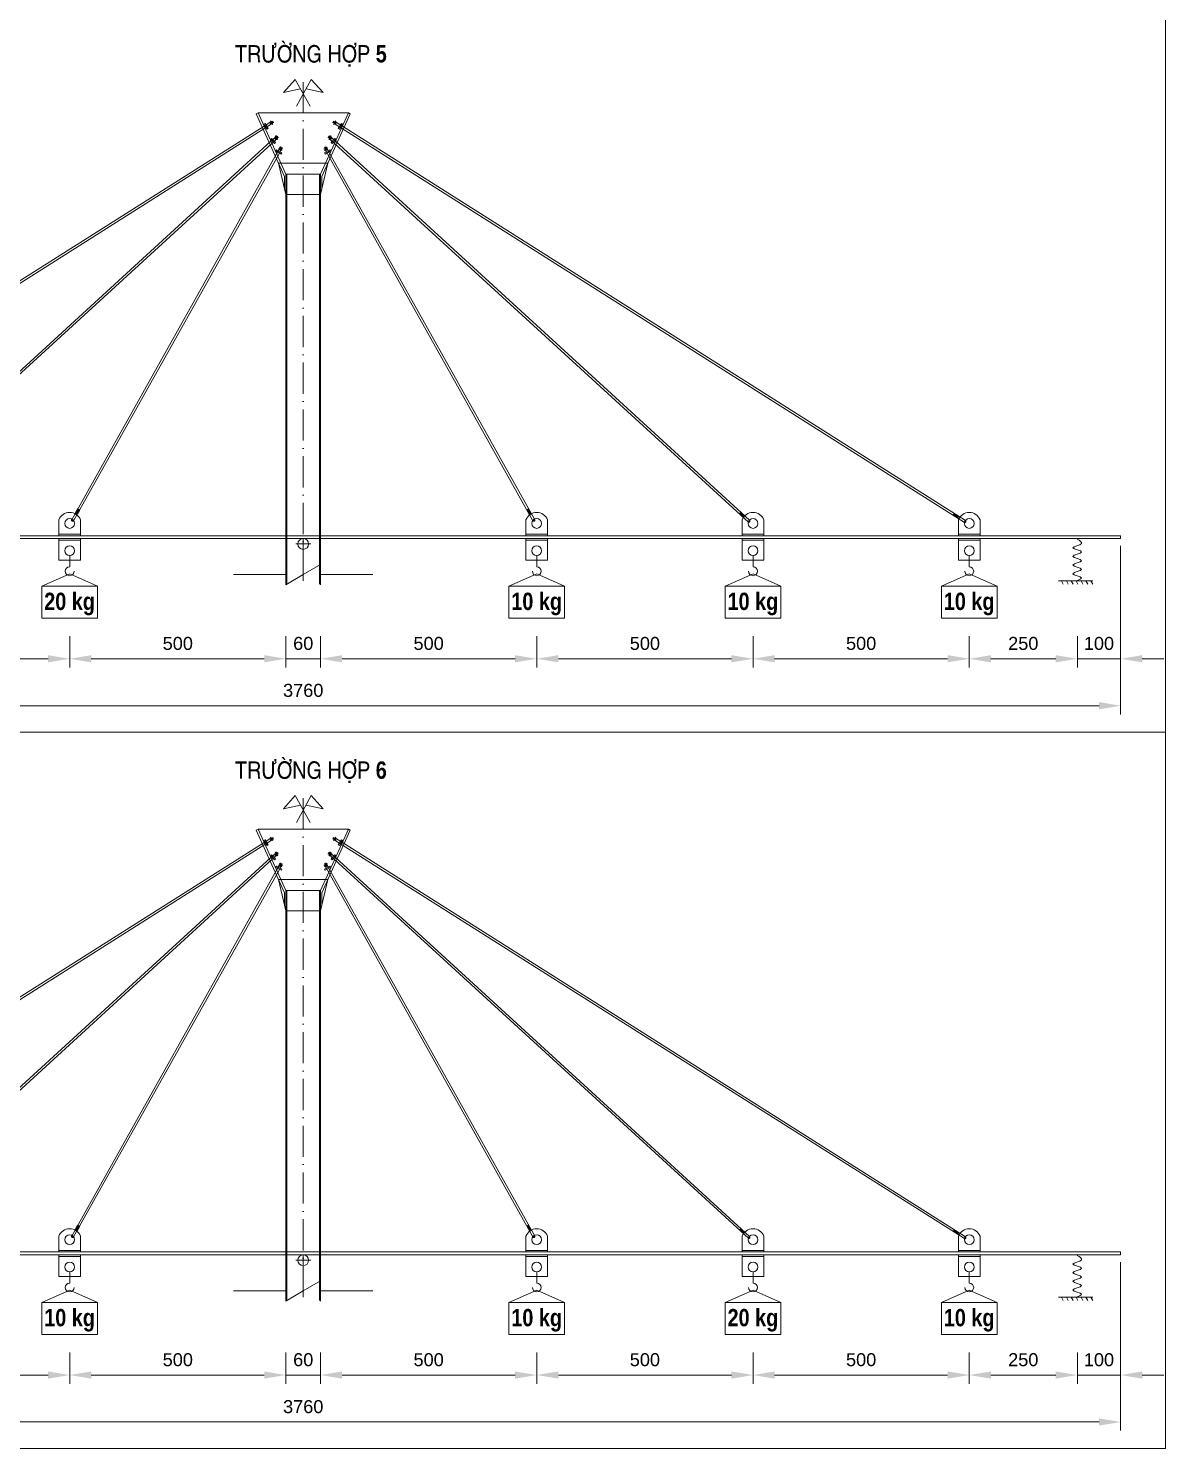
# Model space of a CAD drawing. Header units: millimetres. Extents: x 131443 to 207296, y -79515 to -45344.
# Drawn here: x 182591 to 185220, y -55276 to -51994 of the extents above; entities that cross this region are included whole.
import ezdxf

# ---------------------------------------------------------------- set-up
doc = ezdxf.new("R2010")
doc.units = ezdxf.units.MM
doc.header["$MEASUREMENT"] = 0
doc.linetypes.add('ACAD_ISO10W100', pattern=[18, 12, -3, 0, -3])
doc.layers.add('009 - Mat Cat', color=8, linetype='Continuous', lineweight=9)
doc.layers.add('013 - Duong Tim', color=1, linetype='ACAD_ISO10W100', lineweight=13)
doc.styles.add('Narrow', font='')
doc.styles.add('Narrow H', font='')
doc.styles.add('vnarial', font='')
doc.styles.get('Narrow').set_extended_font_data('.VnArial Narrow')
doc.styles.get('Narrow H').set_extended_font_data('.VnArial NarrowH')
doc.styles.get('vnarial').set_extended_font_data('.VnArial')
doc.dimstyles.new('1-20', dxfattribs={"dimscale": 20, "dimtxt": 40, "dimasz": 2.5, "dimexe": 1, "dimexo": 1, "dimgap": 1, "dimtad": 1, "dimdec": 0, "dimdsep": 46, "dimtxsty": 'vnarial', "dimcen": 2.5, "dimadec": 0, "dimazin": 0, "dimtfac": 1, "dimtdec": 0, "dimtix": 1, "dimtmove": 1, "dimatfit": 3, "dimfxl": 0.18, "dimtolj": 1, "dimtzin": 0, "dimlwd": -1, "dimlwe": -1, "dimarcsym": 1})
pattern_1 = [(45, (33545.79623, -1787.1672), (-0.08838834765, 0.08838834765), [])]
pattern_2 = [(45, (33545.79623, -3442.6672), (-0.08838834765, 0.08838834765), [])]

# ---------------------------------------------------------------- blocks, each defined once
blk = doc.blocks.new('*D166')
at = {"layer": '009 - Mat Cat', "color": 0, "transparency": 16777216}
for p, q in [((182186.5, -53399), (182186.5, -53471)), ((182686.5, -53399), (182686.5, -53471)), ((182236.5, -53451), (182636.5, -53451))]:
    blk.add_line(p, q, dxfattribs=at)
for points in [[(182236.5, -53442.7), (182236.5, -53459.3), (182186.5, -53451)], [(182636.5, -53442.7), (182636.5, -53459.3), (182686.5, -53451)]]:
    blk.add_solid(points, dxfattribs=at)
at = {"layer": 'Defpoints', "color": 0, "transparency": 16777216}
for p in [(182186.5, -53379), (182686.5, -53379), (182686.5, -53451)]:
    blk.add_point(p, dxfattribs=at)
at = {"layer": '009 - Mat Cat', "color": 0, "transparency": 16777216, "insert": (182436.5, -53415.7), "char_height": 30, "attachment_point": 5, "style": 'vnarial'}
blk.add_mtext('\\A1;500', dxfattribs=at)
blk = doc.blocks.new('*D167')
at = {"layer": '009 - Mat Cat', "color": 0, "transparency": 16777216}
for p, q in [((182686.5, -53399), (182686.5, -53471)), ((183186.5, -53399), (183186.5, -53471)), ((182736.5, -53451), (183136.5, -53451))]:
    blk.add_line(p, q, dxfattribs=at)
for points in [[(182736.5, -53442.7), (182736.5, -53459.3), (182686.5, -53451)], [(183136.5, -53442.7), (183136.5, -53459.3), (183186.5, -53451)]]:
    blk.add_solid(points, dxfattribs=at)
at = {"layer": 'Defpoints', "color": 0, "transparency": 16777216}
for p in [(182686.5, -53379), (183186.5, -53379), (183186.5, -53451)]:
    blk.add_point(p, dxfattribs=at)
at = {"layer": '009 - Mat Cat', "color": 0, "transparency": 16777216, "insert": (182936.5, -53415.7), "char_height": 30, "attachment_point": 5, "style": 'vnarial'}
blk.add_mtext('\\A1;500', dxfattribs=at)
blk = doc.blocks.new('*D168')
at = {"layer": '009 - Mat Cat', "color": 0, "transparency": 16777216}
for p, q in [((183186.5, -53399), (183186.5, -53471)), ((183266.5, -53399), (183266.5, -53471)), ((183136.5, -53451), (183086.5, -53451)), ((183186.5, -53451), (183266.5, -53451)), ((183316.5, -53451), (183366.5, -53451))]:
    blk.add_line(p, q, dxfattribs=at)
for points in [[(183136.5, -53442.7), (183136.5, -53459.3), (183186.5, -53451)], [(183316.5, -53442.7), (183316.5, -53459.3), (183266.5, -53451)]]:
    blk.add_solid(points, dxfattribs=at)
at = {"layer": 'Defpoints', "color": 0, "transparency": 16777216}
for p in [(183186.5, -53379), (183266.5, -53379), (183266.5, -53451)]:
    blk.add_point(p, dxfattribs=at)
at = {"layer": '009 - Mat Cat', "color": 0, "transparency": 16777216, "insert": (183226.5, -53415.7), "char_height": 30, "attachment_point": 5, "style": 'vnarial'}
blk.add_mtext('\\A1;60', dxfattribs=at)
blk = doc.blocks.new('*D169')
at = {"layer": '009 - Mat Cat', "color": 0, "transparency": 16777216}
for p, q in [((183266.5, -53399), (183266.5, -53471)), ((183766.5, -53399), (183766.5, -53471)), ((183316.5, -53451), (183716.5, -53451))]:
    blk.add_line(p, q, dxfattribs=at)
for points in [[(183316.5, -53442.7), (183316.5, -53459.3), (183266.5, -53451)], [(183716.5, -53442.7), (183716.5, -53459.3), (183766.5, -53451)]]:
    blk.add_solid(points, dxfattribs=at)
at = {"layer": 'Defpoints', "color": 0, "transparency": 16777216}
for p in [(183266.5, -53379), (183766.5, -53379), (183766.5, -53451)]:
    blk.add_point(p, dxfattribs=at)
at = {"layer": '009 - Mat Cat', "color": 0, "transparency": 16777216, "insert": (183516.5, -53415.7), "char_height": 30, "attachment_point": 5, "style": 'vnarial'}
blk.add_mtext('\\A1;500', dxfattribs=at)
blk = doc.blocks.new('*D170')
at = {"layer": '009 - Mat Cat', "color": 0, "transparency": 16777216}
for p, q in [((183766.5, -53399), (183766.5, -53471)), ((184266.5, -53399), (184266.5, -53471)), ((183816.5, -53451), (184216.5, -53451))]:
    blk.add_line(p, q, dxfattribs=at)
for points in [[(183816.5, -53442.7), (183816.5, -53459.3), (183766.5, -53451)], [(184216.5, -53442.7), (184216.5, -53459.3), (184266.5, -53451)]]:
    blk.add_solid(points, dxfattribs=at)
at = {"layer": 'Defpoints', "color": 0, "transparency": 16777216}
for p in [(183766.5, -53379), (184266.5, -53379), (184266.5, -53451)]:
    blk.add_point(p, dxfattribs=at)
at = {"layer": '009 - Mat Cat', "color": 0, "transparency": 16777216, "insert": (184016.5, -53415.7), "char_height": 30, "attachment_point": 5, "style": 'vnarial'}
blk.add_mtext('\\A1;500', dxfattribs=at)
blk = doc.blocks.new('*D171')
at = {"layer": '009 - Mat Cat', "color": 0, "transparency": 16777216}
for p, q in [((184266.5, -53399), (184266.5, -53471)), ((184766.5, -53399), (184766.5, -53471)), ((184316.5, -53451), (184716.5, -53451))]:
    blk.add_line(p, q, dxfattribs=at)
for points in [[(184316.5, -53442.7), (184316.5, -53459.3), (184266.5, -53451)], [(184716.5, -53442.7), (184716.5, -53459.3), (184766.5, -53451)]]:
    blk.add_solid(points, dxfattribs=at)
at = {"layer": 'Defpoints', "color": 0, "transparency": 16777216}
for p in [(184266.5, -53379), (184766.5, -53379), (184766.5, -53451)]:
    blk.add_point(p, dxfattribs=at)
at = {"layer": '009 - Mat Cat', "color": 0, "transparency": 16777216, "insert": (184516.5, -53415.7), "char_height": 30, "attachment_point": 5, "style": 'vnarial'}
blk.add_mtext('\\A1;500', dxfattribs=at)
blk = doc.blocks.new('*D172')
at = {"layer": '009 - Mat Cat', "color": 0, "transparency": 16777216}
for p, q in [((184766.5, -53399), (184766.5, -53471)), ((185016.4, -53399), (185016.4, -53471)), ((184816.5, -53451), (184966.4, -53451))]:
    blk.add_line(p, q, dxfattribs=at)
for points in [[(184816.5, -53442.7), (184816.5, -53459.3), (184766.5, -53451)], [(184966.4, -53442.7), (184966.4, -53459.3), (185016.4, -53451)]]:
    blk.add_solid(points, dxfattribs=at)
at = {"layer": 'Defpoints', "color": 0, "transparency": 16777216}
for p in [(184766.5, -53379), (185016.4, -53379), (185016.4, -53451)]:
    blk.add_point(p, dxfattribs=at)
at = {"layer": '009 - Mat Cat', "color": 0, "transparency": 16777216, "insert": (184891.4, -53415.7), "char_height": 30, "attachment_point": 5, "style": 'vnarial'}
blk.add_mtext('\\A1;250', dxfattribs=at)
blk = doc.blocks.new('*D173')
at = {"layer": '009 - Mat Cat', "color": 0, "transparency": 16777216}
for p, q in [((185016.4, -53399), (185016.4, -53471)), ((185116.5, -53399), (185116.5, -53471)), ((184966.4, -53451), (184916.4, -53451)), ((185016.4, -53451), (185116.5, -53451)), ((185166.5, -53451), (185216.5, -53451))]:
    blk.add_line(p, q, dxfattribs=at)
for points in [[(184966.4, -53442.7), (184966.4, -53459.3), (185016.4, -53451)], [(185166.5, -53442.7), (185166.5, -53459.3), (185116.5, -53451)]]:
    blk.add_solid(points, dxfattribs=at)
at = {"layer": 'Defpoints', "color": 0, "transparency": 16777216}
for p in [(185016.4, -53379), (185116.5, -53379), (185116.5, -53451)]:
    blk.add_point(p, dxfattribs=at)
at = {"layer": '009 - Mat Cat', "color": 0, "transparency": 16777216, "insert": (185066.4, -53415.7), "char_height": 30, "attachment_point": 5, "style": 'vnarial'}
blk.add_mtext('\\A1;100', dxfattribs=at)
blk = doc.blocks.new('*D162')
at = {"layer": '009 - Mat Cat', "color": 0, "transparency": 16777216}
for p, q in [((181336.5, -53189.8), (181336.5, -53579.5)), ((185116.5, -53189.8), (185116.5, -53579.5)), ((181386.5, -53559.5), (185066.5, -53559.5))]:
    blk.add_line(p, q, dxfattribs=at)
for points in [[(181386.5, -53551.2), (181386.5, -53567.8), (181336.5, -53559.5)], [(185066.5, -53551.2), (185066.5, -53567.8), (185116.5, -53559.5)]]:
    blk.add_solid(points, dxfattribs=at)
at = {"layer": 'Defpoints', "color": 0, "transparency": 16777216}
for p in [(181336.5, -53169.8), (185116.5, -53169.8), (185116.5, -53559.5)]:
    blk.add_point(p, dxfattribs=at)
at = {"layer": '009 - Mat Cat', "color": 0, "transparency": 16777216, "insert": (183226.5, -53524.2), "char_height": 30, "attachment_point": 5, "style": 'vnarial'}
blk.add_mtext('\\A1;3760', dxfattribs=at)
blk = doc.blocks.new('*D178')
at = {"layer": '009 - Mat Cat', "color": 0, "transparency": 16777216}
for p, q in [((182186.5, -55054.5), (182186.5, -55126.5)), ((182686.5, -55054.5), (182686.5, -55126.5)), ((182236.5, -55106.5), (182636.5, -55106.5))]:
    blk.add_line(p, q, dxfattribs=at)
for points in [[(182236.5, -55098.2), (182236.5, -55114.8), (182186.5, -55106.5)], [(182636.5, -55098.2), (182636.5, -55114.8), (182686.5, -55106.5)]]:
    blk.add_solid(points, dxfattribs=at)
at = {"layer": 'Defpoints', "color": 0, "transparency": 16777216}
for p in [(182186.5, -55034.5), (182686.5, -55034.5), (182686.5, -55106.5)]:
    blk.add_point(p, dxfattribs=at)
at = {"layer": '009 - Mat Cat', "color": 0, "transparency": 16777216, "insert": (182436.5, -55071.2), "char_height": 30, "attachment_point": 5, "style": 'vnarial'}
blk.add_mtext('\\A1;500', dxfattribs=at)
blk = doc.blocks.new('*D179')
at = {"layer": '009 - Mat Cat', "color": 0, "transparency": 16777216}
for p, q in [((182686.5, -55054.5), (182686.5, -55126.5)), ((183186.5, -55054.5), (183186.5, -55126.5)), ((182736.5, -55106.5), (183136.5, -55106.5))]:
    blk.add_line(p, q, dxfattribs=at)
for points in [[(182736.5, -55098.2), (182736.5, -55114.8), (182686.5, -55106.5)], [(183136.5, -55098.2), (183136.5, -55114.8), (183186.5, -55106.5)]]:
    blk.add_solid(points, dxfattribs=at)
at = {"layer": 'Defpoints', "color": 0, "transparency": 16777216}
for p in [(182686.5, -55034.5), (183186.5, -55034.5), (183186.5, -55106.5)]:
    blk.add_point(p, dxfattribs=at)
at = {"layer": '009 - Mat Cat', "color": 0, "transparency": 16777216, "insert": (182936.5, -55071.2), "char_height": 30, "attachment_point": 5, "style": 'vnarial'}
blk.add_mtext('\\A1;500', dxfattribs=at)
blk = doc.blocks.new('*D180')
at = {"layer": '009 - Mat Cat', "color": 0, "transparency": 16777216}
for p, q in [((183186.5, -55054.5), (183186.5, -55126.5)), ((183266.5, -55054.5), (183266.5, -55126.5)), ((183136.5, -55106.5), (183086.5, -55106.5)), ((183186.5, -55106.5), (183266.5, -55106.5)), ((183316.5, -55106.5), (183366.5, -55106.5))]:
    blk.add_line(p, q, dxfattribs=at)
for points in [[(183136.5, -55098.2), (183136.5, -55114.8), (183186.5, -55106.5)], [(183316.5, -55098.2), (183316.5, -55114.8), (183266.5, -55106.5)]]:
    blk.add_solid(points, dxfattribs=at)
at = {"layer": 'Defpoints', "color": 0, "transparency": 16777216}
for p in [(183186.5, -55034.5), (183266.5, -55034.5), (183266.5, -55106.5)]:
    blk.add_point(p, dxfattribs=at)
at = {"layer": '009 - Mat Cat', "color": 0, "transparency": 16777216, "insert": (183226.5, -55071.2), "char_height": 30, "attachment_point": 5, "style": 'vnarial'}
blk.add_mtext('\\A1;60', dxfattribs=at)
blk = doc.blocks.new('*D181')
at = {"layer": '009 - Mat Cat', "color": 0, "transparency": 16777216}
for p, q in [((183266.5, -55054.5), (183266.5, -55126.5)), ((183766.5, -55054.5), (183766.5, -55126.5)), ((183316.5, -55106.5), (183716.5, -55106.5))]:
    blk.add_line(p, q, dxfattribs=at)
for points in [[(183316.5, -55098.2), (183316.5, -55114.8), (183266.5, -55106.5)], [(183716.5, -55098.2), (183716.5, -55114.8), (183766.5, -55106.5)]]:
    blk.add_solid(points, dxfattribs=at)
at = {"layer": 'Defpoints', "color": 0, "transparency": 16777216}
for p in [(183266.5, -55034.5), (183766.5, -55034.5), (183766.5, -55106.5)]:
    blk.add_point(p, dxfattribs=at)
at = {"layer": '009 - Mat Cat', "color": 0, "transparency": 16777216, "insert": (183516.5, -55071.2), "char_height": 30, "attachment_point": 5, "style": 'vnarial'}
blk.add_mtext('\\A1;500', dxfattribs=at)
blk = doc.blocks.new('*D182')
at = {"layer": '009 - Mat Cat', "color": 0, "transparency": 16777216}
for p, q in [((183766.5, -55054.5), (183766.5, -55126.5)), ((184266.5, -55054.5), (184266.5, -55126.5)), ((183816.5, -55106.5), (184216.5, -55106.5))]:
    blk.add_line(p, q, dxfattribs=at)
for points in [[(183816.5, -55098.2), (183816.5, -55114.8), (183766.5, -55106.5)], [(184216.5, -55098.2), (184216.5, -55114.8), (184266.5, -55106.5)]]:
    blk.add_solid(points, dxfattribs=at)
at = {"layer": 'Defpoints', "color": 0, "transparency": 16777216}
for p in [(183766.5, -55034.5), (184266.5, -55034.5), (184266.5, -55106.5)]:
    blk.add_point(p, dxfattribs=at)
at = {"layer": '009 - Mat Cat', "color": 0, "transparency": 16777216, "insert": (184016.5, -55071.2), "char_height": 30, "attachment_point": 5, "style": 'vnarial'}
blk.add_mtext('\\A1;500', dxfattribs=at)
blk = doc.blocks.new('*D183')
at = {"layer": '009 - Mat Cat', "color": 0, "transparency": 16777216}
for p, q in [((184266.5, -55054.5), (184266.5, -55126.5)), ((184766.5, -55054.5), (184766.5, -55126.5)), ((184316.5, -55106.5), (184716.5, -55106.5))]:
    blk.add_line(p, q, dxfattribs=at)
for points in [[(184316.5, -55098.2), (184316.5, -55114.8), (184266.5, -55106.5)], [(184716.5, -55098.2), (184716.5, -55114.8), (184766.5, -55106.5)]]:
    blk.add_solid(points, dxfattribs=at)
at = {"layer": 'Defpoints', "color": 0, "transparency": 16777216}
for p in [(184266.5, -55034.5), (184766.5, -55034.5), (184766.5, -55106.5)]:
    blk.add_point(p, dxfattribs=at)
at = {"layer": '009 - Mat Cat', "color": 0, "transparency": 16777216, "insert": (184516.5, -55071.2), "char_height": 30, "attachment_point": 5, "style": 'vnarial'}
blk.add_mtext('\\A1;500', dxfattribs=at)
blk = doc.blocks.new('*D184')
at = {"layer": '009 - Mat Cat', "color": 0, "transparency": 16777216}
for p, q in [((184766.5, -55054.5), (184766.5, -55126.5)), ((185016.4, -55054.5), (185016.4, -55126.5)), ((184816.5, -55106.5), (184966.4, -55106.5))]:
    blk.add_line(p, q, dxfattribs=at)
for points in [[(184816.5, -55098.2), (184816.5, -55114.8), (184766.5, -55106.5)], [(184966.4, -55098.2), (184966.4, -55114.8), (185016.4, -55106.5)]]:
    blk.add_solid(points, dxfattribs=at)
at = {"layer": 'Defpoints', "color": 0, "transparency": 16777216}
for p in [(184766.5, -55034.5), (185016.4, -55034.5), (185016.4, -55106.5)]:
    blk.add_point(p, dxfattribs=at)
at = {"layer": '009 - Mat Cat', "color": 0, "transparency": 16777216, "insert": (184891.4, -55071.2), "char_height": 30, "attachment_point": 5, "style": 'vnarial'}
blk.add_mtext('\\A1;250', dxfattribs=at)
blk = doc.blocks.new('*D185')
at = {"layer": '009 - Mat Cat', "color": 0, "transparency": 16777216}
for p, q in [((185016.4, -55054.5), (185016.4, -55126.5)), ((185116.5, -55054.5), (185116.5, -55126.5)), ((184966.4, -55106.5), (184916.4, -55106.5)), ((185016.4, -55106.5), (185116.5, -55106.5)), ((185166.5, -55106.5), (185216.5, -55106.5))]:
    blk.add_line(p, q, dxfattribs=at)
for points in [[(184966.4, -55098.2), (184966.4, -55114.8), (185016.4, -55106.5)], [(185166.5, -55098.2), (185166.5, -55114.8), (185116.5, -55106.5)]]:
    blk.add_solid(points, dxfattribs=at)
at = {"layer": 'Defpoints', "color": 0, "transparency": 16777216}
for p in [(185016.4, -55034.5), (185116.5, -55034.5), (185116.5, -55106.5)]:
    blk.add_point(p, dxfattribs=at)
at = {"layer": '009 - Mat Cat', "color": 0, "transparency": 16777216, "insert": (185066.4, -55071.2), "char_height": 30, "attachment_point": 5, "style": 'vnarial'}
blk.add_mtext('\\A1;100', dxfattribs=at)
blk = doc.blocks.new('*D174')
at = {"layer": '009 - Mat Cat', "color": 0, "transparency": 16777216}
for p, q in [((181336.5, -54845.3), (181336.5, -55235)), ((185116.5, -54845.3), (185116.5, -55235)), ((181386.5, -55215), (185066.5, -55215))]:
    blk.add_line(p, q, dxfattribs=at)
for points in [[(181386.5, -55206.7), (181386.5, -55223.3), (181336.5, -55215)], [(185066.5, -55206.7), (185066.5, -55223.3), (185116.5, -55215)]]:
    blk.add_solid(points, dxfattribs=at)
at = {"layer": 'Defpoints', "color": 0, "transparency": 16777216}
for p in [(181336.5, -54825.3), (185116.5, -54825.3), (185116.5, -55215)]:
    blk.add_point(p, dxfattribs=at)
at = {"layer": '009 - Mat Cat', "color": 0, "transparency": 16777216, "insert": (183226.5, -55179.7), "char_height": 30, "attachment_point": 5, "style": 'vnarial'}
blk.add_mtext('\\A1;3760', dxfattribs=at)

msp = doc.modelspace()

# ---------------------------------------------------------------- hatches: boundary and pattern name
at = {"layer": '009 - Mat Cat', "true_color": 0x000000}
h = msp.add_hatch(dxfattribs=at)
h.set_pattern_fill('ANSI31', color=18)
h.set_pattern_definition(pattern_1)
h.paths.add_polyline_path([(181723.49, -53119.28), (181720.81, -53115.05), (181710.67, -53121.47), (181713.34, -53125.69)])
h.paths.add_polyline_path([(181695.25, -53131.22, 0.8986321), (181697.44, -53135.68, 0.1118619)])
h.paths.add_polyline_path([(182194.62, -53130.51, 0.9188698), (182197.22, -53134.9, 0.1149846)])
h.paths.add_polyline_path([(182218.08, -53115.82), (182214.71, -53112.13), (182205.85, -53120.23), (182209.23, -53123.92)])
h.paths.add_polyline_path([(182709.65, -53106.93), (182705.29, -53104.49), (182699.43, -53114.96), (182703.79, -53117.4)])
h.paths.add_polyline_path([(182691.89, -53128.42, 1.2436659), (182695.75, -53131.89, 0.1170167)])
h = msp.add_hatch(dxfattribs=at)
h.set_pattern_fill('ANSI31', color=18)
h.set_pattern_definition(pattern_1)
h.paths.add_polyline_path([(184729.51, -53119.28), (184732.19, -53115.05), (184742.33, -53121.47), (184739.66, -53125.69)])
h.paths.add_polyline_path([(184757.75, -53131.22, -0.8986321), (184755.56, -53135.68, -0.1118619)])
h.paths.add_polyline_path([(184258.38, -53130.51, -0.9188698), (184255.78, -53134.9, -0.1149846)])
h.paths.add_polyline_path([(184234.92, -53115.82), (184238.29, -53112.13), (184247.15, -53120.23), (184243.77, -53123.92)])
h.paths.add_polyline_path([(183743.35, -53106.93), (183747.71, -53104.49), (183753.57, -53114.96), (183749.21, -53117.4)])
h.paths.add_polyline_path([(183761.11, -53128.42, -1.2436659), (183757.25, -53131.89, -0.1170167)])
h = msp.add_hatch(dxfattribs=at)
h.set_pattern_fill('ANSI31', color=18)
h.set_pattern_definition(pattern_2)
h.paths.add_polyline_path([(181723.49, -54774.78), (181720.81, -54770.55), (181710.67, -54776.97), (181713.34, -54781.19)])
h.paths.add_polyline_path([(181695.25, -54786.72, 0.8986321), (181697.44, -54791.18, 0.1118619)])
h.paths.add_polyline_path([(182194.62, -54786.01, 0.9188698), (182197.22, -54790.4, 0.1149846)])
h.paths.add_polyline_path([(182218.08, -54771.32), (182214.71, -54767.63), (182205.85, -54775.73), (182209.23, -54779.42)])
h.paths.add_polyline_path([(182709.65, -54762.43), (182705.29, -54759.99), (182699.43, -54770.46), (182703.79, -54772.9)])
h.paths.add_polyline_path([(182691.89, -54783.92, 1.2436659), (182695.75, -54787.39, 0.1170167)])
h = msp.add_hatch(dxfattribs=at)
h.set_pattern_fill('ANSI31', color=18)
h.set_pattern_definition(pattern_2)
h.paths.add_polyline_path([(184729.51, -54774.78), (184732.19, -54770.55), (184742.33, -54776.97), (184739.66, -54781.19)])
h.paths.add_polyline_path([(184757.75, -54786.72, -0.8986321), (184755.56, -54791.18, -0.1118619)])
h.paths.add_polyline_path([(184258.38, -54786.01, -0.9188698), (184255.78, -54790.4, -0.1149846)])
h.paths.add_polyline_path([(184234.92, -54771.32), (184238.29, -54767.63), (184247.15, -54775.73), (184243.77, -54779.42)])
h.paths.add_polyline_path([(183743.35, -54762.43), (183747.71, -54759.99), (183753.57, -54770.46), (183749.21, -54772.9)])
h.paths.add_polyline_path([(183761.11, -54783.92, -1.2436659), (183757.25, -54787.39, -0.1170167)])

# ---------------------------------------------------------------- linework, layer by layer
at = {"layer": '009 - Mat Cat', "color": 1}
for p, q in [((183207.85, -52111.81), (183180.6, -52142.31)), ((183242.35, -52174.06), (183207.85, -52111.81)), ((183210.65, -52174.06), (183245.15, -52111.81)), ((183245.15, -52111.81), (183272.4, -52142.31)), ((183180.6, -52142.31), (183219.86, -52133.48)), ((183272.4, -52142.31), (183233.14, -52133.48)), ((183702.25, -53282.96), (183766.5, -53254.96)), ((183766.5, -53254.96), (183830.75, -53282.96)), ((184202.25, -53282.96), (184266.5, -53254.96)), ((184266.5, -53254.96), (184330.75, -53282.96)), ((184702.25, -53282.96), (184766.5, -53254.96)), ((184766.5, -53254.96), (184830.75, -53282.96)), ((183207.85, -53767.31), (183180.6, -53797.81)), ((183180.6, -53797.81), (183219.86, -53788.98)), ((183242.35, -53829.56), (183207.85, -53767.31)), ((183210.65, -53829.56), (183245.15, -53767.31)), ((183272.4, -53797.81), (183233.14, -53788.98)), ((183245.15, -53767.31), (183272.4, -53797.81)), ((182622.25, -54938.46), (182686.5, -54910.46)), ((182686.5, -54910.46), (182750.75, -54938.46)), ((183702.25, -54938.46), (183766.5, -54910.46)), ((183766.5, -54910.46), (183830.75, -54938.46)), ((184702.25, -54938.46), (184766.5, -54910.46)), ((184766.5, -54910.46), (184830.75, -54938.46))]:
    msp.add_line(p, q, dxfattribs=at)
at = {"layer": '009 - Mat Cat', "color": 18, "true_color": 0x000000}
for p, q in [((183122.13, -52189.52), (183117.58, -52191.58)), ((183186.5, -52331.11), (183122.13, -52189.52)), ((183122.13, -52189.52), (183330.87, -52189.52)), ((183266.5, -52331.11), (183330.87, -52189.52)), ((183266.5, -52331.11), (183330.87, -52189.52)), ((183330.87, -52189.52), (183335.42, -52191.58)), ((183330.87, -52189.52), (183335.42, -52191.58)), ((183183.5, -52336.59), (183117.58, -52191.58)), ((183135.8, -52215.67), (183138.33, -52214.06)), ((183135.8, -52215.67), (183142.99, -52227.04)), ((183136.01, -52220.06), (183151.76, -52210.1)), ((183138.1, -52224.65), (183154.99, -52213.89)), ((183138.33, -52214.06), (183145.53, -52225.44)), ((183148.62, -52211.85), (183158.47, -52211.85)), ((183156.98, -52208.32), (183150.11, -52215.37)), ((183150.74, -52207.8), (183156.35, -52215.89)), ((183269.5, -52336.59), (183335.42, -52191.58)), ((183269.5, -52336.59), (183335.42, -52191.58)), ((183304.38, -52211.85), (183294.53, -52211.85)), ((183304.38, -52211.85), (183294.53, -52211.85)), ((183296.02, -52208.32), (183302.89, -52215.37)), ((183296.02, -52208.32), (183302.89, -52215.37)), ((183302.26, -52207.8), (183296.65, -52215.89)), ((183302.26, -52207.8), (183296.65, -52215.89)), ((183314.9, -52224.65), (183298.01, -52213.89)), ((183314.9, -52224.65), (183298.01, -52213.89)), ((183316.99, -52220.06), (183301.24, -52210.1)), ((183316.99, -52220.06), (183301.24, -52210.1)), ((183314.67, -52214.06), (183307.47, -52225.44)), ((183314.67, -52214.06), (183307.47, -52225.44)), ((183317.2, -52215.67), (183310.01, -52227.04)), ((183317.2, -52215.67), (183310.01, -52227.04)), ((183317.2, -52215.67), (183314.67, -52214.06)), ((183317.2, -52215.67), (183314.67, -52214.06)), ((183142.99, -52227.04), (183145.53, -52225.44)), ((183153.51, -52248.64), (183151.3, -52250.67)), ((183151.3, -52250.67), (183159.88, -52260.05)), ((183151.9, -52254.99), (183162.48, -52245.32)), ((183153.51, -52248.64), (183162.09, -52258.03)), ((183154.07, -52259.78), (183166.43, -52248.3)), ((183159.74, -52246.54), (183169.58, -52246.54)), ((183168.09, -52243.01), (183161.22, -52250.06)), ((183161.85, -52242.49), (183167.46, -52250.59)), ((183164.66, -52241.62), (183164.66, -52251.46)), ((183293.26, -52246.54), (183283.42, -52246.54)), ((183293.26, -52246.54), (183283.42, -52246.54)), ((183284.91, -52243.01), (183291.78, -52250.06)), ((183284.91, -52243.01), (183291.78, -52250.06)), ((183291.15, -52242.49), (183285.54, -52250.59)), ((183291.15, -52242.49), (183285.54, -52250.59)), ((183298.93, -52259.78), (183286.57, -52248.3)), ((183298.93, -52259.78), (183286.57, -52248.3)), ((183288.34, -52241.62), (183288.34, -52251.46)), ((183288.34, -52241.62), (183288.34, -52251.46)), ((183301.1, -52254.99), (183290.52, -52245.32)), ((183301.1, -52254.99), (183290.52, -52245.32)), ((183299.49, -52248.64), (183290.91, -52258.03)), ((183299.49, -52248.64), (183290.91, -52258.03)), ((183301.7, -52250.67), (183293.12, -52260.05)), ((183301.7, -52250.67), (183293.12, -52260.05)), ((183299.49, -52248.64), (183301.7, -52250.67)), ((183299.49, -52248.64), (183301.7, -52250.67)), ((183310.01, -52227.04), (183307.47, -52225.44)), ((183310.01, -52227.04), (183307.47, -52225.44)), ((183162.09, -52258.03), (183159.88, -52260.05)), ((183164.76, -52274.76), (183163.3, -52277.38)), ((183163.3, -52277.38), (183175.92, -52284.45)), ((183164.76, -52274.76), (183177.38, -52281.83)), ((183164.96, -52283.73), (183172.06, -52271.04)), ((183167.53, -52289.37), (183176.43, -52273.48)), ((183169.32, -52272.26), (183179.17, -52272.26)), ((183177.68, -52268.73), (183170.81, -52275.78)), ((183171.44, -52268.21), (183177.05, -52276.3)), ((183174.25, -52267.34), (183174.25, -52277.18)), ((183177.38, -52281.83), (183175.92, -52284.45)), ((183283.68, -52272.26), (183273.83, -52272.26)), ((183283.68, -52272.26), (183273.83, -52272.26)), ((183275.32, -52268.73), (183282.19, -52275.78)), ((183275.32, -52268.73), (183282.19, -52275.78)), ((183288.24, -52274.76), (183275.62, -52281.83)), ((183288.24, -52274.76), (183275.62, -52281.83)), ((183275.62, -52281.83), (183277.08, -52284.45)), ((183275.62, -52281.83), (183277.08, -52284.45)), ((183281.56, -52268.21), (183275.95, -52276.3)), ((183281.56, -52268.21), (183275.95, -52276.3)), ((183285.47, -52289.37), (183276.57, -52273.48)), ((183285.47, -52289.37), (183276.57, -52273.48)), ((183289.7, -52277.38), (183277.08, -52284.45)), ((183289.7, -52277.38), (183277.08, -52284.45)), ((183278.75, -52267.34), (183278.75, -52277.18)), ((183278.75, -52267.34), (183278.75, -52277.18)), ((183288.04, -52283.73), (183280.94, -52271.04)), ((183288.04, -52283.73), (183280.94, -52271.04)), ((183288.24, -52274.76), (183289.7, -52277.38)), ((183288.24, -52274.76), (183289.7, -52277.38)), ((183290.91, -52258.03), (183293.12, -52260.05)), ((183290.91, -52258.03), (183293.12, -52260.05)), ((183226.5, -52305.67), (183169.44, -52305.67)), ((183169.44, -52305.67), (183186.5, -52378.17)), ((183226.5, -52305.67), (183283.56, -52305.67)), ((183283.56, -52305.67), (183266.5, -52378.17)), ((183283.56, -52305.67), (183266.5, -52378.17)), ((183183.5, -52336.59), (183183.5, -52365.42)), ((183186.5, -52366.59), (183186.5, -52331.11)), ((183186.5, -52331.11), (183266.5, -52331.11)), ((183186.5, -52332.48), (183186.5, -53280)), ((183188.5, -52331.11), (183188.5, -53278.82)), ((183264.5, -52331.11), (183264.5, -53234.17)), ((183264.5, -52331.11), (183264.5, -53278.82)), ((183266.5, -52366.59), (183266.5, -52331.11)), ((183266.5, -52366.59), (183266.5, -52331.11)), ((183266.5, -52332.48), (183266.5, -53233)), ((183266.5, -52332.48), (183266.5, -53280)), ((183269.5, -52336.59), (183269.5, -52365.42)), ((183269.5, -52336.59), (183269.5, -52365.42)), ((183186.5, -52378.17), (183266.5, -52378.17)), ((182705.29, -53104.49), (182709.65, -53106.93)), ((183747.71, -53104.49), (183743.35, -53106.93)), ((182699.43, -53114.96), (182703.79, -53117.4)), ((183753.57, -53114.96), (183749.21, -53117.4)), ((184238.29, -53112.13), (184234.92, -53115.82)), ((184247.15, -53120.23), (184243.77, -53123.92)), ((184732.19, -53115.05), (184729.51, -53119.28)), ((184742.33, -53121.47), (184739.66, -53125.69)), ((183186.5, -53166.59), (181336.5, -53166.59)), ((181336.5, -53173.09), (183186.5, -53173.09)), ((182661.5, -53162.84), (182711.5, -53162.84)), ((182661.5, -53162.84), (182711.5, -53162.84)), ((183186.5, -53166.59), (183266.5, -53166.59)), ((183266.5, -53166.59), (183186.5, -53166.59)), ((183186.5, -53173.09), (183266.5, -53173.09)), ((183266.5, -53173.09), (183186.5, -53173.09)), ((183226.5, -53173.09), (183226.5, -53198.09)), ((183266.5, -53166.59), (185116.5, -53166.59)), ((185116.5, -53173.09), (183266.5, -53173.09)), ((183791.5, -53162.84), (183741.5, -53162.84)), ((183791.5, -53162.84), (183741.5, -53162.84)), ((184291.5, -53162.84), (184241.5, -53162.84)), ((184291.5, -53162.84), (184241.5, -53162.84)), ((184791.5, -53162.84), (184741.5, -53162.84)), ((182661.5, -53176.84), (182711.5, -53176.84)), ((183209.24, -53185.59), (183243.76, -53185.59)), ((183243.76, -53185.59), (183209.24, -53185.59)), ((183791.5, -53176.84), (183741.5, -53176.84)), ((184291.5, -53176.84), (184241.5, -53176.84)), ((184791.5, -53176.84), (184741.5, -53176.84)), ((182686.5, -53212.64), (182686.5, -53238.51)), ((183266.5, -53233), (183226.5, -53256.5)), ((183266.5, -53256.5), (183266.5, -53233)), ((183766.5, -53212.64), (183766.5, -53238.51)), ((184266.5, -53212.64), (184266.5, -53238.51)), ((184766.5, -53212.64), (184766.5, -53238.51)), ((183065.3, -53256.5), (183186.5, -53256.5)), ((183186.5, -53256.5), (183186.5, -53280)), ((183186.5, -53280), (183226.5, -53256.5)), ((183387.7, -53256.5), (183266.5, -53256.5)), ((183266.5, -53256.5), (183266.5, -53280)), ((185051.93, -53271.17), (184972.95, -53271.17)), ((184979.67, -53271.17), (184983.89, -53278.8)), ((184991.01, -53271.17), (184995.23, -53278.8)), ((185002.35, -53271.17), (185006.57, -53278.8)), ((185013.69, -53271.17), (185017.91, -53278.8)), ((185025.03, -53271.17), (185029.25, -53278.8)), ((185036.37, -53271.17), (185040.59, -53278.8)), ((185047.7, -53271.17), (185051.93, -53278.8)), ((183122.13, -53845.02), (183117.58, -53847.08)), ((183183.5, -53992.09), (183117.58, -53847.08)), ((183186.5, -53986.61), (183122.13, -53845.02)), ((183122.13, -53845.02), (183330.87, -53845.02)), ((183156.98, -53863.82), (183150.11, -53870.87)), ((183150.74, -53863.3), (183156.35, -53871.39)), ((183266.5, -53986.61), (183330.87, -53845.02)), ((183266.5, -53986.61), (183330.87, -53845.02)), ((183269.5, -53992.09), (183335.42, -53847.08)), ((183269.5, -53992.09), (183335.42, -53847.08)), ((183296.02, -53863.82), (183302.89, -53870.87)), ((183296.02, -53863.82), (183302.89, -53870.87)), ((183302.26, -53863.3), (183296.65, -53871.39)), ((183302.26, -53863.3), (183296.65, -53871.39)), ((183330.87, -53845.02), (183335.42, -53847.08)), ((183330.87, -53845.02), (183335.42, -53847.08)), ((183135.8, -53871.17), (183138.33, -53869.56)), ((183135.8, -53871.17), (183142.99, -53882.54)), ((183136.01, -53875.56), (183151.76, -53865.6)), ((183138.1, -53880.15), (183154.99, -53869.39)), ((183138.33, -53869.56), (183145.53, -53880.94)), ((183142.99, -53882.54), (183145.53, -53880.94)), ((183148.62, -53867.35), (183158.47, -53867.35)), ((183164.66, -53897.12), (183164.66, -53906.96)), ((183288.34, -53897.12), (183288.34, -53906.96)), ((183288.34, -53897.12), (183288.34, -53906.96)), ((183304.38, -53867.35), (183294.53, -53867.35)), ((183304.38, -53867.35), (183294.53, -53867.35)), ((183314.9, -53880.15), (183298.01, -53869.39)), ((183314.9, -53880.15), (183298.01, -53869.39)), ((183316.99, -53875.56), (183301.24, -53865.6)), ((183316.99, -53875.56), (183301.24, -53865.6)), ((183314.67, -53869.56), (183307.47, -53880.94)), ((183314.67, -53869.56), (183307.47, -53880.94)), ((183310.01, -53882.54), (183307.47, -53880.94)), ((183310.01, -53882.54), (183307.47, -53880.94)), ((183317.2, -53871.17), (183310.01, -53882.54)), ((183317.2, -53871.17), (183310.01, -53882.54)), ((183317.2, -53871.17), (183314.67, -53869.56)), ((183317.2, -53871.17), (183314.67, -53869.56)), ((183153.51, -53904.14), (183151.3, -53906.17)), ((183151.3, -53906.17), (183159.88, -53915.55)), ((183151.9, -53910.49), (183162.48, -53900.82)), ((183153.51, -53904.14), (183162.09, -53913.53)), ((183154.07, -53915.28), (183166.43, -53903.8)), ((183159.74, -53902.04), (183169.58, -53902.04)), ((183162.09, -53913.53), (183159.88, -53915.55)), ((183168.09, -53898.51), (183161.22, -53905.56)), ((183161.85, -53897.99), (183167.46, -53906.09)), ((183164.76, -53930.26), (183163.3, -53932.88)), ((183164.76, -53930.26), (183177.38, -53937.33)), ((183164.96, -53939.23), (183172.06, -53926.54)), ((183167.53, -53944.87), (183176.43, -53928.98)), ((183169.32, -53927.76), (183179.17, -53927.76)), ((183177.68, -53924.23), (183170.81, -53931.28)), ((183171.44, -53923.71), (183177.05, -53931.8)), ((183174.25, -53922.84), (183174.25, -53932.68)), ((183283.68, -53927.76), (183273.83, -53927.76)), ((183283.68, -53927.76), (183273.83, -53927.76)), ((183275.32, -53924.23), (183282.19, -53931.28)), ((183275.32, -53924.23), (183282.19, -53931.28)), ((183288.24, -53930.26), (183275.62, -53937.33)), ((183288.24, -53930.26), (183275.62, -53937.33)), ((183281.56, -53923.71), (183275.95, -53931.8)), ((183281.56, -53923.71), (183275.95, -53931.8)), ((183285.47, -53944.87), (183276.57, -53928.98)), ((183285.47, -53944.87), (183276.57, -53928.98)), ((183278.75, -53922.84), (183278.75, -53932.68)), ((183278.75, -53922.84), (183278.75, -53932.68)), ((183288.04, -53939.23), (183280.94, -53926.54)), ((183288.04, -53939.23), (183280.94, -53926.54)), ((183293.26, -53902.04), (183283.42, -53902.04)), ((183293.26, -53902.04), (183283.42, -53902.04)), ((183284.91, -53898.51), (183291.78, -53905.56)), ((183284.91, -53898.51), (183291.78, -53905.56)), ((183291.15, -53897.99), (183285.54, -53906.09)), ((183291.15, -53897.99), (183285.54, -53906.09)), ((183298.93, -53915.28), (183286.57, -53903.8)), ((183298.93, -53915.28), (183286.57, -53903.8)), ((183288.24, -53930.26), (183289.7, -53932.88)), ((183288.24, -53930.26), (183289.7, -53932.88)), ((183301.1, -53910.49), (183290.52, -53900.82)), ((183301.1, -53910.49), (183290.52, -53900.82)), ((183299.49, -53904.14), (183290.91, -53913.53)), ((183299.49, -53904.14), (183290.91, -53913.53)), ((183290.91, -53913.53), (183293.12, -53915.55)), ((183290.91, -53913.53), (183293.12, -53915.55)), ((183301.7, -53906.17), (183293.12, -53915.55)), ((183301.7, -53906.17), (183293.12, -53915.55)), ((183299.49, -53904.14), (183301.7, -53906.17)), ((183299.49, -53904.14), (183301.7, -53906.17)), ((183163.3, -53932.88), (183175.92, -53939.95)), ((183226.5, -53961.17), (183169.44, -53961.17)), ((183169.44, -53961.17), (183186.5, -54033.67)), ((183177.38, -53937.33), (183175.92, -53939.95)), ((183226.5, -53961.17), (183283.56, -53961.17)), ((183283.56, -53961.17), (183266.5, -54033.67)), ((183283.56, -53961.17), (183266.5, -54033.67)), ((183275.62, -53937.33), (183277.08, -53939.95)), ((183275.62, -53937.33), (183277.08, -53939.95)), ((183289.7, -53932.88), (183277.08, -53939.95)), ((183289.7, -53932.88), (183277.08, -53939.95)), ((183183.5, -53992.09), (183183.5, -54020.92)), ((183186.5, -54022.09), (183186.5, -53986.61)), ((183186.5, -53986.61), (183266.5, -53986.61)), ((183186.5, -53987.98), (183186.5, -54935.5)), ((183188.5, -53986.61), (183188.5, -54934.32)), ((183264.5, -53986.61), (183264.5, -54889.67)), ((183264.5, -53986.61), (183264.5, -54934.32)), ((183266.5, -54022.09), (183266.5, -53986.61)), ((183266.5, -54022.09), (183266.5, -53986.61)), ((183266.5, -53987.98), (183266.5, -54888.5)), ((183266.5, -53987.98), (183266.5, -54935.5)), ((183269.5, -53992.09), (183269.5, -54020.92)), ((183269.5, -53992.09), (183269.5, -54020.92)), ((183186.5, -54033.67), (183266.5, -54033.67)), ((182699.43, -54770.46), (182703.79, -54772.9)), ((182705.29, -54759.99), (182709.65, -54762.43)), ((183747.71, -54759.99), (183743.35, -54762.43)), ((183753.57, -54770.46), (183749.21, -54772.9)), ((184238.29, -54767.63), (184234.92, -54771.32)), ((184247.15, -54775.73), (184243.77, -54779.42)), ((184732.19, -54770.55), (184729.51, -54774.78)), ((184742.33, -54776.97), (184739.66, -54781.19)), ((183186.5, -54822.09), (181336.5, -54822.09)), ((181336.5, -54828.59), (183186.5, -54828.59)), ((182661.5, -54818.34), (182711.5, -54818.34)), ((182661.5, -54818.34), (182711.5, -54818.34)), ((182661.5, -54832.34), (182711.5, -54832.34)), ((183186.5, -54822.09), (183266.5, -54822.09)), ((183266.5, -54822.09), (183186.5, -54822.09)), ((183186.5, -54828.59), (183266.5, -54828.59)), ((183266.5, -54828.59), (183186.5, -54828.59)), ((183209.24, -54841.09), (183243.76, -54841.09)), ((183243.76, -54841.09), (183209.24, -54841.09)), ((183226.5, -54828.59), (183226.5, -54853.59)), ((183266.5, -54822.09), (185116.5, -54822.09)), ((185116.5, -54828.59), (183266.5, -54828.59)), ((183791.5, -54818.34), (183741.5, -54818.34)), ((183791.5, -54818.34), (183741.5, -54818.34)), ((183791.5, -54832.34), (183741.5, -54832.34)), ((184291.5, -54818.34), (184241.5, -54818.34)), ((184291.5, -54818.34), (184241.5, -54818.34)), ((184291.5, -54832.34), (184241.5, -54832.34)), ((184791.5, -54818.34), (184741.5, -54818.34)), ((184791.5, -54832.34), (184741.5, -54832.34)), ((182686.5, -54868.14), (182686.5, -54894.01)), ((183766.5, -54868.14), (183766.5, -54894.01)), ((184266.5, -54868.14), (184266.5, -54894.01)), ((184766.5, -54868.14), (184766.5, -54894.01)), ((183065.3, -54912), (183186.5, -54912)), ((183186.5, -54912), (183186.5, -54935.5)), ((183186.5, -54935.5), (183226.5, -54912)), ((183266.5, -54888.5), (183226.5, -54912)), ((183266.5, -54912), (183266.5, -54888.5)), ((183387.7, -54912), (183266.5, -54912)), ((183266.5, -54912), (183266.5, -54935.5)), ((185051.93, -54926.67), (184972.95, -54926.67)), ((184979.67, -54926.67), (184983.89, -54934.3)), ((184991.01, -54926.67), (184995.23, -54934.3)), ((185002.35, -54926.67), (185006.57, -54934.3)), ((185013.69, -54926.67), (185017.91, -54934.3)), ((185025.03, -54926.67), (185029.25, -54934.3)), ((185036.37, -54926.67), (185040.59, -54934.3)), ((185047.7, -54926.67), (185051.93, -54934.3))]:
    msp.add_line(p, q, dxfattribs=at)
at = {"layer": '009 - Mat Cat', "color": 5}
for p, q in [((183136.01, -52220.06), (181695.25, -53131.22)), ((183316.99, -52220.06), (184757.75, -53131.22)), ((183138.1, -52224.65), (181697.46, -53135.74)), ((183151.9, -52254.99), (182194.62, -53130.51)), ((183301.1, -52254.99), (184258.38, -53130.51)), ((183314.9, -52224.65), (184755.54, -53135.74)), ((183154.07, -52259.78), (182197.22, -53134.9)), ((183164.96, -52283.73), (182691.89, -53128.42)), ((183288.04, -52283.73), (183761.11, -53128.42)), ((183298.93, -52259.78), (184255.78, -53134.9)), ((183167.53, -52289.37), (182695.71, -53131.83)), ((183285.47, -52289.37), (183757.29, -53131.83)), ((182622.25, -53282.96), (182686.5, -53254.96)), ((182686.5, -53254.96), (182750.75, -53282.96)), ((183136.01, -53875.56), (181695.25, -54786.72)), ((183138.1, -53880.15), (181697.46, -54791.24)), ((183314.9, -53880.15), (184755.54, -54791.24)), ((183316.99, -53875.56), (184757.75, -54786.72)), ((183151.9, -53910.49), (182194.62, -54786.01)), ((183154.07, -53915.28), (182197.22, -54790.4)), ((183298.93, -53915.28), (184255.78, -54790.4)), ((183301.1, -53910.49), (184258.38, -54786.01)), ((183164.96, -53939.23), (182691.89, -54783.92)), ((183167.53, -53944.87), (182695.71, -54787.33)), ((183285.47, -53944.87), (183757.29, -54787.33)), ((183288.04, -53939.23), (183761.11, -54783.92)), ((184202.25, -54938.46), (184266.5, -54910.46)), ((184266.5, -54910.46), (184330.75, -54938.46))]:
    msp.add_line(p, q, dxfattribs=at)
at = {"layer": '009 - Mat Cat'}
for p, q in [((185116.5, -53166.59), (185116.5, -53173.09)), ((185116.5, -54822.09), (185116.5, -54828.59))]:
    msp.add_line(p, q, dxfattribs=at)
for points in [[(181229.5, -53621), (185220.5, -53621), (185220.5, -51965.5), (181229.5, -51965.5)], [(181229.5, -55276.5), (185220.5, -55276.5), (185220.5, -53621), (181229.5, -53621)]]:
    msp.add_lwpolyline(points, close=True, dxfattribs=at)
at = {"layer": '009 - Mat Cat', "color": 18, "true_color": 0x000000}
for points in [[(182661.5, -53129.86), (182661.5, -53166.59), (182711.5, -53166.59), (182711.5, -53129.86)], [(183791.5, -53129.86), (183791.5, -53166.59), (183741.5, -53166.59), (183741.5, -53129.86)], [(184291.5, -53129.86), (184291.5, -53166.59), (184241.5, -53166.59), (184241.5, -53129.86)], [(184791.5, -53129.86), (184791.5, -53166.59), (184741.5, -53166.59), (184741.5, -53129.86)], [(182661.5, -54785.36), (182661.5, -54822.09), (182711.5, -54822.09), (182711.5, -54785.36)], [(183791.5, -54785.36), (183791.5, -54822.09), (183741.5, -54822.09), (183741.5, -54785.36)], [(184291.5, -54785.36), (184291.5, -54822.09), (184241.5, -54822.09), (184241.5, -54785.36)], [(184791.5, -54785.36), (184791.5, -54822.09), (184741.5, -54822.09), (184741.5, -54785.36)]]:
    msp.add_lwpolyline(points, dxfattribs=at)
for points in [[(182661.5, -53173.09), (182711.5, -53173.09), (182711.5, -53223.09), (182661.5, -53223.09)], [(183791.5, -53173.09), (183741.5, -53173.09), (183741.5, -53223.09), (183791.5, -53223.09)], [(184291.5, -53173.09), (184241.5, -53173.09), (184241.5, -53223.09), (184291.5, -53223.09)], [(184791.5, -53173.09), (184741.5, -53173.09), (184741.5, -53223.09), (184791.5, -53223.09)], [(182661.5, -54828.59), (182711.5, -54828.59), (182711.5, -54878.59), (182661.5, -54878.59)], [(183791.5, -54828.59), (183741.5, -54828.59), (183741.5, -54878.59), (183791.5, -54878.59)], [(184291.5, -54828.59), (184241.5, -54828.59), (184241.5, -54878.59), (184291.5, -54878.59)], [(184791.5, -54828.59), (184741.5, -54828.59), (184741.5, -54878.59), (184791.5, -54878.59)]]:
    msp.add_lwpolyline(points, close=True, dxfattribs=at)
at = {"layer": '009 - Mat Cat', "color": 5}
for points in [[(182622.25, -53282.96), (182750.75, -53282.96), (182750.75, -53356.96), (182622.25, -53356.96)], [(184202.25, -54938.46), (184330.75, -54938.46), (184330.75, -55012.46), (184202.25, -55012.46)]]:
    msp.add_lwpolyline(points, close=True, dxfattribs=at)
at = {"layer": '009 - Mat Cat', "color": 1}
for points in [[(183702.25, -53282.96), (183830.75, -53282.96), (183830.75, -53356.96), (183702.25, -53356.96)], [(184202.25, -53282.96), (184330.75, -53282.96), (184330.75, -53356.96), (184202.25, -53356.96)], [(184702.25, -53282.96), (184830.75, -53282.96), (184830.75, -53356.96), (184702.25, -53356.96)], [(182622.25, -54938.46), (182750.75, -54938.46), (182750.75, -55012.46), (182622.25, -55012.46)], [(183702.25, -54938.46), (183830.75, -54938.46), (183830.75, -55012.46), (183702.25, -55012.46)], [(184702.25, -54938.46), (184830.75, -54938.46), (184830.75, -55012.46), (184702.25, -55012.46)]]:
    msp.add_lwpolyline(points, close=True, dxfattribs=at)
at = {"layer": '009 - Mat Cat', "color": 18, "true_color": 0x000000}
for centre, radius in [((183153.55, -52211.85), 2.5), ((183299.45, -52211.85), 2.5), ((183299.45, -52211.85), 2.5), ((183164.66, -52246.54), 2.5), ((183288.34, -52246.54), 2.5), ((183288.34, -52246.54), 2.5), ((183174.25, -52272.26), 2.5), ((183278.75, -52272.26), 2.5), ((183278.75, -52272.26), 2.5), ((182686.5, -53138.3), 11.25), ((182686.5, -53138.3), 11.25), ((183766.5, -53138.3), 11.25), ((183766.5, -53138.3), 11.25), ((184266.5, -53138.3), 11.25), ((184266.5, -53138.3), 11.25), ((184766.5, -53138.3), 11.25), ((183226.5, -53185.59), 12.5), ((182686.5, -53201.39), 11.25), ((183766.5, -53201.39), 11.25), ((184266.5, -53201.39), 11.25), ((184766.5, -53201.39), 11.25), ((183153.55, -53867.35), 2.5), ((183299.45, -53867.35), 2.5), ((183299.45, -53867.35), 2.5), ((183164.66, -53902.04), 2.5), ((183174.25, -53927.76), 2.5), ((183278.75, -53927.76), 2.5), ((183278.75, -53927.76), 2.5), ((183288.34, -53902.04), 2.5), ((183288.34, -53902.04), 2.5), ((182686.5, -54793.8), 11.25), ((182686.5, -54793.8), 11.25), ((183766.5, -54793.8), 11.25), ((183766.5, -54793.8), 11.25), ((184266.5, -54793.8), 11.25), ((184266.5, -54793.8), 11.25), ((184766.5, -54793.8), 11.25), ((182686.5, -54856.89), 11.25), ((183226.5, -54841.09), 12.5), ((183766.5, -54856.89), 11.25), ((184266.5, -54856.89), 11.25), ((184766.5, -54856.89), 11.25)]:
    msp.add_circle(centre, radius, dxfattribs=at)
for centre, radius, start, end in [((182686.5, -53139.72), 26.88, 21.5289, 158.4711), ((182693.44, -53130.58), 2.66, 125.64704, 330.43954), ((183766.5, -53139.72), 26.88, 21.5289, 158.4711), ((183759.56, -53130.58), 2.66, 209.56046, 54.35296), ((184266.5, -53139.72), 26.88, 21.5289, 158.4711), ((184256.89, -53132.59), 2.56, 244.13429, 54.45015), ((184766.5, -53139.72), 26.88, 21.5289, 158.4711), ((184756.42, -53133.34), 2.5, 237.69006, 57.69006), ((182686.5, -53248.74), 10.22, 90, 0), ((183766.5, -53248.74), 10.22, 180, 90), ((184266.5, -53248.74), 10.22, 180, 90), ((184766.5, -53248.74), 10.22, 180, 90), ((182686.5, -54795.22), 26.88, 21.5289, 158.4711), ((183766.5, -54795.22), 26.88, 21.5289, 158.4711), ((184266.5, -54795.22), 26.88, 21.5289, 158.4711), ((184766.5, -54795.22), 26.88, 21.5289, 158.4711), ((182693.44, -54786.08), 2.66, 125.64704, 330.43954), ((183759.56, -54786.08), 2.66, 209.56046, 54.35296), ((184256.89, -54788.09), 2.56, 244.13429, 54.45015), ((184756.42, -54788.84), 2.5, 237.69006, 57.69006), ((182686.5, -54904.24), 10.22, 90, 0), ((183766.5, -54904.24), 10.22, 180, 90), ((184266.5, -54904.24), 10.22, 180, 90), ((184766.5, -54904.24), 10.22, 180, 90)]:
    msp.add_arc(centre, radius, start, end, dxfattribs=at)
for points in [[(185016.35, -53174.41), (185026.35, -53184.41), (185006.35, -53194.41), (185026.35, -53204.41), (185006.35, -53214.41), (185026.35, -53224.41), (185006.35, -53234.41), (185026.35, -53244.41), (185006.35, -53254.41), (185026.35, -53264.41), (185016.35, -53270.21)], [(185016.35, -54829.91), (185026.35, -54839.91), (185006.35, -54849.91), (185026.35, -54859.91), (185006.35, -54869.91), (185026.35, -54879.91), (185006.35, -54889.91), (185026.35, -54899.91), (185006.35, -54909.91), (185026.35, -54919.91), (185016.35, -54925.71)]]:
    msp.add_spline(points, degree=3, dxfattribs=at)
at = {"layer": '013 - Duong Tim', "color": 1, "ltscale": 6}
for p, q in [((183226.5, -52118), (183226.5, -53277.5)), ((183226.5, -53773.5), (183226.5, -54933))]:
    msp.add_line(p, q, dxfattribs=at)

# ---------------------------------------------------------------- texts
at = {"layer": '009 - Mat Cat', "color": 18, "true_color": 0x000000, "char_height": 40, "attachment_point": 5, "style": 'Narrow H'}
for s, insert in [('\\A1;{\\f.VnArial NarrowH|b1|i0|c0|p34;TR¦êNG HîP 5}', (183244.12, -52057.78)), ('\\A1;{\\f.VnArial NarrowH|b1|i0|c0|p34;TR¦êNG HîP 6}', (183244.12, -53713.28))]:
    msp.add_mtext(s, dxfattribs=dict(at, insert=insert))
at = {"layer": '009 - Mat Cat', "color": 5, "char_height": 40, "attachment_point": 5, "style": 'Narrow'}
for insert in [(182686.25, -53324.46), (184266.25, -54979.96)]:
    msp.add_mtext_dynamic_manual_height_columns('{\\f.VnArial Narrow|b1|i0|c0|p34;20 kg}', width=118.5, gutter_width=12.5, heights=[0], dxfattribs=dict(at, insert=insert))
at = {"layer": '009 - Mat Cat', "color": 1, "char_height": 40, "attachment_point": 5, "style": 'Narrow'}
for insert in [(183766.25, -53324.46), (184266.25, -53324.46), (184766.25, -53324.46), (182686.25, -54979.96), (183766.25, -54979.96), (184766.25, -54979.96)]:
    msp.add_mtext_dynamic_manual_height_columns('{\\f.VnArial Narrow|b1|i0|c0|p34;10 kg}', width=118.5, gutter_width=12.5, heights=[0], dxfattribs=dict(at, insert=insert))

# ---------------------------------------------------------------- dimensions: what is measured, and where the dimension line sits
at = {"layer": '009 - Mat Cat', "color": 18, "true_color": 0x000000}
for base, p1, p2, text, picture, middle in [((185116.5, -53559.5), (181336.5, -53169.84), (185116.5, -53169.84), '3760', '*D162', (183226.5, -53524.17)), ((183266.5, -53451), (183186.5, -53379), (183266.5, -53379), '60', '*D168', (183226.5, -53415.69)), ((185116.5, -55215), (181336.5, -54825.34), (185116.5, -54825.34), '3760', '*D174', (183226.5, -55179.67)), ((183266.5, -55106.5), (183186.5, -55034.5), (183266.5, -55034.5), '60', '*D180', (183226.5, -55071.19))]:
    dim = msp.add_linear_dim(base=base, p1=p1, p2=p2, text=text, dimstyle='1-20', override={"dimtxt": 1.5}, dxfattribs=at)
    dim.commit()
    dim.dimension.update_dxf_attribs({"geometry": picture, "text_midpoint": middle})
for base, p1, p2, picture, middle in [((182686.5, -53451), (182186.5, -53379), (182686.5, -53379), '*D166', (182436.5, -53415.69)), ((183186.5, -53451), (182686.5, -53379), (183186.5, -53379), '*D167', (182936.5, -53415.69)), ((183766.5, -53451), (183266.5, -53379), (183766.5, -53379), '*D169', (183516.5, -53415.69)), ((184266.5, -53451), (183766.5, -53379), (184266.5, -53379), '*D170', (184016.5, -53415.69)), ((184766.5, -53451), (184266.5, -53379), (184766.5, -53379), '*D171', (184516.5, -53415.69)), ((185016.38, -53451), (184766.5, -53379), (185016.38, -53379), '*D172', (184891.44, -53415.69)), ((185116.5, -53451), (185016.38, -53379), (185116.5, -53379), '*D173', (185066.44, -53415.69)), ((182686.5, -55106.5), (182186.5, -55034.5), (182686.5, -55034.5), '*D178', (182436.5, -55071.19)), ((183186.5, -55106.5), (182686.5, -55034.5), (183186.5, -55034.5), '*D179', (182936.5, -55071.19)), ((183766.5, -55106.5), (183266.5, -55034.5), (183766.5, -55034.5), '*D181', (183516.5, -55071.19)), ((184266.5, -55106.5), (183766.5, -55034.5), (184266.5, -55034.5), '*D182', (184016.5, -55071.19)), ((184766.5, -55106.5), (184266.5, -55034.5), (184766.5, -55034.5), '*D183', (184516.5, -55071.19)), ((185016.38, -55106.5), (184766.5, -55034.5), (185016.38, -55034.5), '*D184', (184891.44, -55071.19)), ((185116.5, -55106.5), (185016.38, -55034.5), (185116.5, -55034.5), '*D185', (185066.44, -55071.19))]:
    dim = msp.add_linear_dim(base=base, p1=p1, p2=p2, dimstyle='1-20', override={"dimtxt": 1.5}, dxfattribs=at)
    dim.commit()
    dim.dimension.update_dxf_attribs({"geometry": picture, "text_midpoint": middle})

doc.saveas('drawing.dxf')
